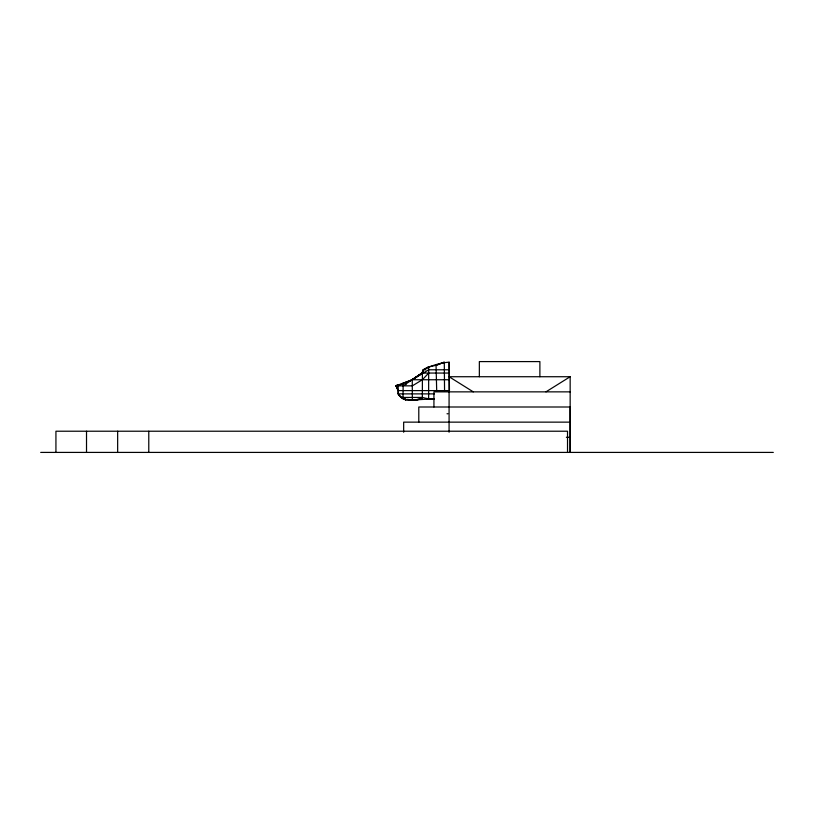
<?xml version="1.0" encoding="UTF-8"?>
<svg xmlns="http://www.w3.org/2000/svg" width="814" height="814" viewBox="0 0 814 814"><rect width="100%" height="100%" fill="white"/><g stroke="black" fill="none" stroke-linecap="round" stroke-linejoin="round"><path stroke-width="1.22" d="M403.144 385.846L403.083 383.333L398.28 385.846L398.178 384.574L398.178 393.884L401.231 397.425L405.972 400.05L402.991 398.636L403.144 385.846L421.998 373.056L423.178 369.78C431.155 365.761 440.282 362.668 449.206 362.199L449.45 390.608L398.148 390.608L395.98 385.846L412.179 379.741L422.201 373.056L423.361 369.78L428.439 366.89L436.538 365.191L444.291 362.199L444.556 390.608M398.178 385.002L396.133 385.846L398.209 390.608L398.199 393.884C403.072 402.228 414.418 399.715 422.354 399.023L422.395 373.056L423.545 369.78L428.673 366.89L428.632 399.023L434.259 398.779M436.691 390.608L436.05 365.191M428.713 373.056L422.354 379.741L412.372 385.846L395.98 385.846M410.042 381.105L421.998 373.056L449.481 373.056M422.201 397.425L422.201 399.023L412.352 400.05L412.26 379.741L428.703 369.78L449.43 369.78M412.179 379.741L422.395 373.056M545.94 391.86L570.156 376.729L570.156 452.411L570.156 407L418.793 407L418.793 422.14M400.01 384.839L412.098 379.741L449.45 379.741M436.294 365.191L444.139 362.199M407.458 399.338L412.016 400.05L433.893 398.819M412.016 400.05L422.201 399.023C414.051 399.959 403.022 402.737 398.148 393.884L434.381 393.884M433.842 398.779L426.16 398.494M428.439 399.023L434.045 398.779M423.178 369.78L425.895 369.78M570.156 376.729L449.074 376.729L473.29 391.86M402.91 383.333L402.991 385.846M570.156 391.86L433.933 391.86L433.933 407M401.19 397.425L422.425 397.425L428.632 399.023M402.849 397.425L403.083 398.636L402.991 397.425M447.018 413.766L447.965 413.766M570.156 422.14L403.663 422.14L403.663 432.224M566.381 437.271L570.156 437.271M40.7 452.411L773.3 452.411M402.91 398.636L405.189 398.992M398.28 385.846L397.079 385.002L396.052 385.846L398.178 390.608M567.521 452.411L567.521 431.217L55.932 431.217L55.932 452.411M539.886 376.729L539.886 361.589L479.344 361.589L479.344 376.729M449.074 362.199L449.074 432.224M405.921 382.193L405.921 384.635M148.779 431.217L148.779 452.411M117.654 431.217L117.654 452.411M86.518 431.217L86.518 452.411"/></g></svg>
